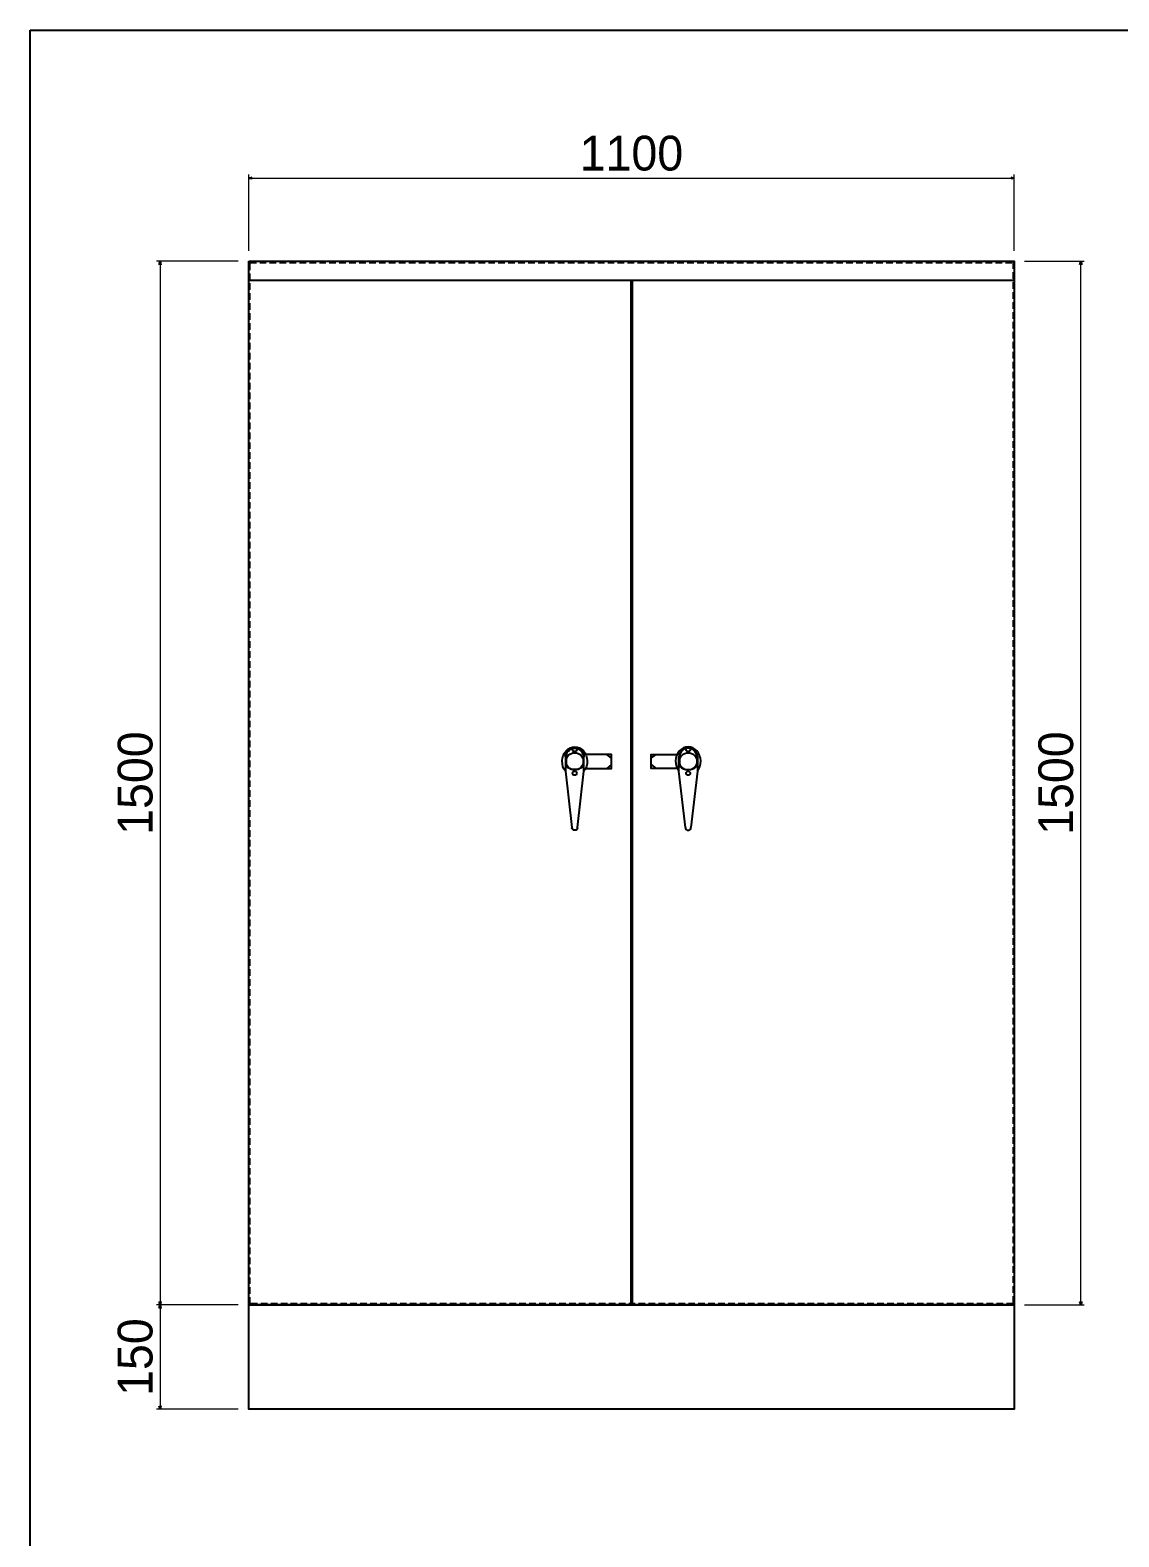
# Model space of a CAD drawing. Header units: millimetres. Extents: x 0 to 6126, y 0 to 4331.
# Drawn here: x 0 to 1565, y 2166 to 4331 of the extents above; entities that cross this region are included whole.
import ezdxf
from ezdxf.enums import TextEntityAlignment as Align

# ---------------------------------------------------------------- set-up
doc = ezdxf.new("R2010")
doc.units = ezdxf.units.MM
doc.linetypes.add('HIDDEN2', pattern=[4.7625, 3.175, -1.5875])
doc.layers.add('DIM', color=253, linetype='Continuous')
doc.styles.add('Tahoma (Input Text)', font='tahoma.ttf')
doc.dimstyles.new('CNC', dxfattribs={"dimtxt": 50, "dimasz": 5, "dimexe": 5, "dimexo": 15, "dimgap": 10, "dimtad": 1, "dimdec": 0, "dimtxsty": 'Standard', "dimblk": 'OPEN30', "dimcen": 10, "dimclrd": 5, "dimclre": 5, "dimclrt": 3, "dimazin": 3, "dimtfac": 1, "dimtdec": 0, "dimtmove": 0, "dimatfit": 3, "dimldrblk": 'ARCHTICK', "dimlwd": 9, "dimlwe": 9})

# ---------------------------------------------------------------- blocks, each defined once
blk = doc.blocks.new('*D6')
at = {"color": 0, "linetype": 'ByBlock', "lineweight": -2}
for p, q in [((314.1, 4118.6), (319.1, 4119.9)), ((319.1, 4117.3), (314.1, 4118.6)), ((314.1, 4118.6), (319.1, 4118.6)), ((1409.1, 4119.9), (1414.1, 4118.6)), ((1414.1, 4118.6), (1409.1, 4117.3)), ((1414.1, 4118.6), (1409.1, 4118.6))]:
    blk.add_line(p, q, dxfattribs=at)
at = {"layer": 'Defpoints', "color": 0, "ltscale": 3, "transparency": 16777216}
for p in [(1414.1, 4118.6), (314.1, 3999), (1414.1, 3999)]:
    blk.add_point(p, dxfattribs=at)
at = {"layer": 'DIM', "color": 5, "lineweight": 9, "ltscale": 3, "transparency": 16777216}
for p, q in [((314.1, 4014), (314.1, 4123.6)), ((319.1, 4118.6), (1409.1, 4118.6)), ((1414.1, 4014), (1414.1, 4123.6))]:
    blk.add_line(p, q, dxfattribs=at)
at = {"layer": 'DIM', "color": 3, "ltscale": 3, "transparency": 16777216, "insert": (864.1, 4154.1), "char_height": 50, "attachment_point": 5}
blk.add_mtext('1100', dxfattribs=at)
blk = doc.blocks.new('_ArchTick')
at = {"color": 0, "const_width": 0.15}
blk.add_lwpolyline([(-0.5, -0.5), (0.5, 0.5)], dxfattribs=at)
blk = doc.blocks.new('_Open30')
at = {"color": 0, "linetype": 'ByBlock', "lineweight": -2}
for p, q in [((-1, 0.27), (0, 0)), ((0, 0), (-1, -0.27)), ((0, 0), (-1, 0))]:
    blk.add_line(p, q, dxfattribs=at)
blk = doc.blocks.new('*D7')
at = {"color": 0, "linetype": 'ByBlock', "lineweight": -2}
for p, q in [((185.3, 3994), (186.7, 3999)), ((186.7, 3999), (188, 3994)), ((186.7, 3999), (186.7, 3994)), ((186.7, 2499), (185.3, 2504)), ((188, 2504), (186.7, 2499)), ((186.7, 2499), (186.7, 2504))]:
    blk.add_line(p, q, dxfattribs=at)
at = {"layer": 'Defpoints', "color": 0, "ltscale": 3, "transparency": 16777216}
for p in [(314.1, 3999), (186.7, 2499), (314.1, 2499)]:
    blk.add_point(p, dxfattribs=at)
at = {"layer": 'DIM', "color": 5, "lineweight": 9, "ltscale": 3, "transparency": 16777216}
for p, q in [((299.1, 3999), (181.7, 3999)), ((186.7, 3994), (186.7, 2504)), ((299.1, 2499), (181.7, 2499))]:
    blk.add_line(p, q, dxfattribs=at)
at = {"layer": 'DIM', "color": 3, "ltscale": 3, "transparency": 16777216, "insert": (151.2, 3249), "char_height": 50, "attachment_point": 5, "rotation": 90}
blk.add_mtext('1500', dxfattribs=at)
blk = doc.blocks.new('*D8')
at = {"color": 0, "linetype": 'ByBlock', "lineweight": -2}
for p, q in [((1508.4, 3994), (1509.7, 3999)), ((1509.7, 3999), (1511.1, 3994)), ((1509.7, 3999), (1509.7, 3994)), ((1509.7, 2499), (1508.4, 2504)), ((1511.1, 2504), (1509.7, 2499)), ((1509.7, 2499), (1509.7, 2504))]:
    blk.add_line(p, q, dxfattribs=at)
at = {"layer": 'Defpoints', "color": 0, "ltscale": 3, "transparency": 16777216}
for p in [(1414.1, 3999), (1509.7, 3999), (1414.1, 2499)]:
    blk.add_point(p, dxfattribs=at)
at = {"layer": 'DIM', "color": 5, "lineweight": 9, "ltscale": 3, "transparency": 16777216}
for p, q in [((1429.1, 3999), (1514.7, 3999)), ((1509.7, 2504), (1509.7, 3994)), ((1429.1, 2499), (1514.7, 2499))]:
    blk.add_line(p, q, dxfattribs=at)
at = {"layer": 'DIM', "color": 3, "ltscale": 3, "transparency": 16777216, "insert": (1474.2, 3249), "char_height": 50, "attachment_point": 5, "rotation": 90}
blk.add_mtext('1500', dxfattribs=at)
blk = doc.blocks.new('MS308-2-1')
at = {"color": 1}
for p, q in [((-53, 4.6), (-46, 10)), ((-13.3, -14.2), (-13.3, 6.7)), ((-12.3, 6.7), (-12.3, -6.9)), ((12.3, 6.7), (12.3, -6.9)), ((13.3, 6.7), (13.3, -14.2)), ((-53, -4.6), (-46, -10)), ((-4, -95), (-13.3, -14.2)), ((13.3, -14.2), (4, -95))]:
    blk.add_line(p, q, dxfattribs=at)
blk.add_lwpolyline([(-15.8, -10), (-53, -10), (-53, 10), (-15.8, 10)], dxfattribs=at)
for centre, radius, start, end in [((0, 6.7), 13.3, 0, 180), ((0, 6.7), 12.3, 0, 180), ((0, 5.9), 17.7, 226.184, 313.816), ((0, -95), 4, 180, 0)]:
    blk.add_arc(centre, radius, start, end, dxfattribs=at)
blk.add_ellipse((0, 0), major_axis=(0, 21), ratio=0.857143, start_param=3.972003, end_param=8.594367, dxfattribs=at)
blk = doc.blocks.new('khungtenAsean2')
at = {"color": 7}
blk.add_lwpolyline([(0, 0), (2970, 0), (2970, -2100), (0, -2100)], close=True, dxfattribs=at)
at = {"color": 1, "style": 'Tahoma (Input Text)', "flags": 8}
for tag, p in [('#03', (506.6, -2019.3)), ('#01', (137.1, -2021.3)), ('#05', (1106.6, -2021.3)), ('#07', (1834.7, -2021.3)), ('#09', (2146.7, -2021.3)), ('#02', (98.5, -2081.3)), ('#04', (486.1, -2081.3)), ('#06', (1065.3, -2081.3)), ('#08', (1817.4, -2081.3)), ('#10', (2146.7, -2081.3))]:
    blk.add_attdef(tag, p, '', height=25, dxfattribs=at)
blk.add_attdef('#11', text='', height=25, dxfattribs=at).set_placement((2915, -2067.3), align=Align.CENTER)
blk = doc.blocks.new('*D13')
at = {"color": 5, "lineweight": 9, "ltscale": 3, "transparency": 16777216}
for p, q in [((299.1, 2499), (181.7, 2499)), ((186.7, 2494), (186.7, 2354)), ((299.1, 2349), (181.7, 2349))]:
    blk.add_line(p, q, dxfattribs=at)
at = {"color": 0, "linetype": 'ByBlock', "lineweight": -2}
for p, q in [((185.3, 2494), (186.7, 2499)), ((186.7, 2499), (188, 2494)), ((186.7, 2499), (186.7, 2494)), ((186.7, 2349), (185.3, 2354)), ((188, 2354), (186.7, 2349)), ((186.7, 2349), (186.7, 2354))]:
    blk.add_line(p, q, dxfattribs=at)
at = {"layer": 'Defpoints', "color": 0, "ltscale": 3, "transparency": 16777216}
for p in [(314.1, 2499), (186.7, 2349), (314.1, 2349)]:
    blk.add_point(p, dxfattribs=at)
at = {"color": 3, "ltscale": 3, "transparency": 16777216, "insert": (151.2, 2424), "char_height": 50, "attachment_point": 5, "rotation": 90}
blk.add_mtext('150', dxfattribs=at)

msp = doc.modelspace()

# ---------------------------------------------------------------- linework, layer by layer
at = {"color": 7, "ltscale": 3}
for p, q in [((315.6, 3972.1), (1414.1, 3972.1)), ((863.1, 3972.1), (863.1, 2500.5)), ((865.1, 3972.1), (865.1, 2500.5))]:
    msp.add_line(p, q, dxfattribs=at)
msp.add_lwpolyline([(314.1, 3999), (1414.1, 3999), (1414.1, 2499), (314.1, 2499)], close=True, dxfattribs=at)
at = {"color": 7, "linetype": 'HIDDEN2', "ltscale": 3}
msp.add_lwpolyline([(315.6, 3997.5), (1412.6, 3997.5), (1412.6, 2500.5), (315.6, 2500.5)], close=True, dxfattribs=at)
at = {"ltscale": 3}
msp.add_lwpolyline([(314.1, 2499), (1414.1, 2499), (1414.1, 2349), (314.1, 2349)], close=True, dxfattribs=at)
at = {"color": 2}
for centre, radius in [((782.6, 3280.2), 12.5), ((782.6, 3297.2), 3), ((945.6, 3280.2), 12.5), ((945.6, 3297.2), 3), ((782.6, 3263.2), 3), ((945.6, 3263.2), 3)]:
    msp.add_circle(centre, radius, dxfattribs=at)

# ---------------------------------------------------------------- block references
at = {"color": 7, "xscale": 2.0625, "yscale": 2.0625, "zscale": 2.0625}
msp.add_blockref('khungtenAsean2', (0, 4331.3), dxfattribs=at)
at = {"color": 7, "xscale": -1}
msp.add_blockref('MS308-2-1', (782.6, 3280.2), dxfattribs=at)
at = {"color": 7}
msp.add_blockref('MS308-2-1', (945.6, 3280.2), dxfattribs=at)

# ---------------------------------------------------------------- dimensions: what is measured, and where the dimension line sits
at = {"ltscale": 3}
dim = msp.add_linear_dim(base=(186.7, 2349), p1=(314.1, 2499), p2=(314.1, 2349), angle=90, dimstyle='CNC', dxfattribs=at)
dim.commit()
dim.dimension.update_dxf_attribs({"geometry": '*D13', "text_midpoint": (151.2, 2424)})
at = {"layer": 'DIM', "color": 7, "ltscale": 3}
dim = msp.add_linear_dim(base=(1414.1, 4118.6), p1=(314.1, 3999), p2=(1414.1, 3999), dimstyle='CNC', dxfattribs=at)
dim.commit()
dim.dimension.update_dxf_attribs({"geometry": '*D6', "text_midpoint": (864.1, 4118.6), "dimtype": 160})
for base, p1, p2, picture, middle in [((186.7, 2499), (314.1, 3999), (314.1, 2499), '*D7', (151.2, 3249)), ((1509.7, 3999), (1414.1, 2499), (1414.1, 3999), '*D8', (1474.2, 3249))]:
    dim = msp.add_linear_dim(base=base, p1=p1, p2=p2, angle=90, dimstyle='CNC', dxfattribs=at)
    dim.commit()
    dim.dimension.update_dxf_attribs({"geometry": picture, "text_midpoint": middle})

doc.saveas('drawing.dxf')
